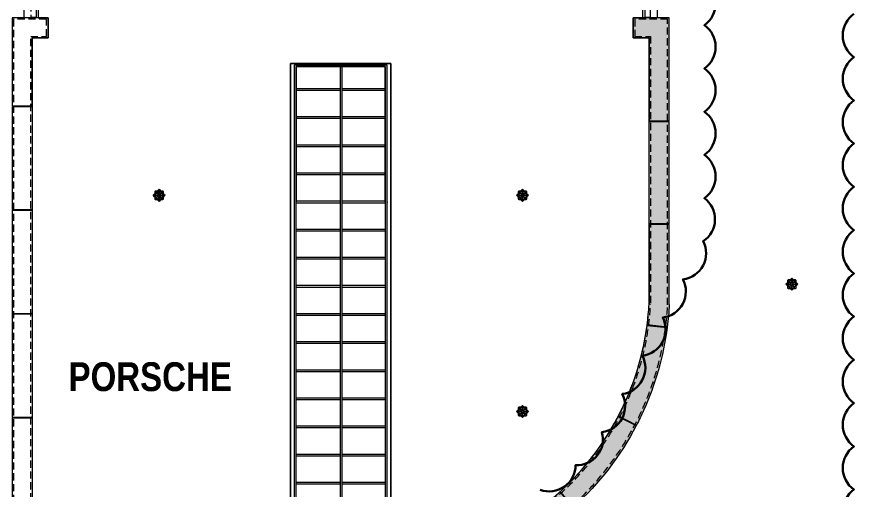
# Model space of a CAD drawing. Header units: metres. Extents: x -17822 to 152406, y -4219 to 19791.
# Drawn here: x 117317 to 120299, y 166 to 1805 of the extents above; entities that cross this region are included whole.
import ezdxf

# ---------------------------------------------------------------- set-up
doc = ezdxf.new("R2010")
doc.units = ezdxf.units.M
doc.header["$LTSCALE"] = 100
doc.header["$MEASUREMENT"] = 0
doc.linetypes.add('DOT2', pattern=[0.125, 0, -0.125])
doc.linetypes.add('HIDDEN', pattern=[0.375, 0.25, -0.125])
doc.layers.get('0').update_dxf_attribs({"color": 9, "lineweight": 9})
for name, color, linetype, lineweight in [('05S', 9, 'Continuous', 9), ('06A', 9, 'Continuous', 9), ('06C', 9, 'Continuous', 9), ('06D', 9, 'Continuous', 9), ('20', 9, 'DOT2', 9), ('21', 9, 'Continuous', 9), ('40', 9, 'Continuous', 9), ('E-KABLO', 7, 'Continuous', 30), ('M-TEFRIS-015', 9, 'Continuous', 9)]:
    doc.layers.add(name, color=color, linetype=linetype, lineweight=lineweight)
doc.styles.add('MuuM_TEXT-BOLD', font='ARIALNB.TTF')

# ---------------------------------------------------------------- blocks, each defined once
blk = doc.blocks.new('p-suzgec')
at = {"ltscale": 25}
for p, q in [((-21.10965004498212, 9.095e-13), (-15.45000000000072, 5.659650045004128)), ((-15.45000000000072, -5.659650045001398), (-21.10965004498212, 9.095e-13)), ((-15.45000000000072, 5.659650045004128), (-15.25, 5.859650045004855)), ((-15.45000000000072, -5.659650045001398), (-15.45000000000072, 5.659650045004128)), ((-13.25, 15.00000000000091), (-15.25, 13.00000000000091)), ((-15.25, 13.00000000000091), (-15.25, -12.99999999999909)), ((12.75, 15.00000000000091), (-13.25, 15.00000000000091)), ((-10.49204573235329, 1.197096556985343), (-3.392690966185909, 0.2624487707616936)), ((-6.109650044982118, 15.00000000000091), (-5.90965004498139, 15.20000000000164)), ((-5.893768782261759, 12.31870017218989), (-5.974186235293018, 12.51284507791206)), ((-5.90965004498139, 15.20000000000164), (-0.25, 20.85965004500486)), ((-5.90965004498139, 15.20000000000164), (5.409650045028684, 15.20000000000164)), ((-5.759735876508785, 11.9951161132858), (-5.893768782261759, 12.3187001721908)), ((-5.05030670277847, 12.89552851027656), (-4.969889249747211, 12.7013836045553)), ((-4.969889249747211, 12.7013836045553), (-4.835856343990599, 12.37779954565121)), ((-3.269797998480498, 0.2462696046241035), (-3.392690966185909, 0.2624487707616936)), ((-0.25, 0), (-0.5, 0)), ((-0.25, 20.85965004500486), (5.409650045028684, 15.20000000000164)), ((-0.25, 0), (-0.25, 0.25)), ((-0.25, 0), (0, 0)), ((-0.25, 0), (-0.25, -0.25)), ((-0.0037303953431547, 3.019797998473222), (0.0124487707398657, 3.142690966207737)), ((0.9470965569853432, 10.24204573236784), (0.0124487707398657, 3.142690966207737)), ((5.409650045028684, 15.20000000000164), (5.609650044982118, 15.00000000000091)), ((12.06870017219262, 5.64376878227722), (12.26284507792297, 5.724186235293018)), ((12.64552851030748, 4.800306702782108), (12.45138360457349, 4.71988924976631)), ((14.75, 13.00000000000091), (12.75, 15.00000000000091)), ((14.75, -12.99999999999909), (14.75, 13.00000000000091)), ((14.75, 5.859650045004855), (14.95000000000073, 5.659650045004128)), ((14.95000000000073, 5.659650045004128), (14.95000000000073, -5.659650045001398)), ((14.95000000000073, 5.659650045004128), (20.60965004498212, 9.095e-13)), ((20.60965004498212, 9.095e-13), (14.95000000000073, -5.659650045001398)), ((-15.25, -5.859650045002126), (-15.45000000000072, -5.659650045002308)), ((-15.25, -12.99999999999909), (-13.25, -14.99999999999909)), ((-13.25, -14.99999999999909), (12.75, -14.99999999999909)), ((-13.14552851026019, -4.800306702773923), (-12.95138360452984, -4.719889249758125)), ((-12.95138360452984, -4.719889249758125), (-12.62779954564758, -4.585856343992418)), ((-12.56870017219262, -5.643768782269944), (-12.76284507787932, -5.724186235285742)), ((-12.2451161132667, -5.509735876504237), (-12.56870017219262, -5.643768782269944)), ((-5.90965004498139, -15.19999999999891), (-6.109650044982118, -14.99999999999909)), ((5.409650045028684, -15.19999999999891), (-5.90965004498139, -15.19999999999891)), ((-0.25, -20.85965004500213), (-5.90965004498139, -15.19999999999891)), ((-1.447096556985343, -10.24204573236329), (-0.5124487707398658, -3.14269096620228)), ((-0.4962696046095516, -3.019797998468675), (-0.5124487707398658, -3.14269096620228)), ((5.409650045028684, -15.19999999999891), (-0.25, -20.85965004500213)), ((2.769797998480498, -0.2462696046186465), (2.892690966185909, -0.2624487707571461)), ((9.992045732353288, -1.197096556980795), (2.892690966185909, -0.2624487707571461)), ((4.469889249790867, -12.70138360454803), (4.335856343990599, -12.37779954564394)), ((4.55030670277847, -12.89552851026928), (4.469889249790867, -12.70138360454803)), ((5.259735876508785, -11.99511611327761), (5.393768782261759, -12.31870017218261)), ((5.393768782261759, -12.31870017218352), (5.474186235293018, -12.51284507790478)), ((5.609650044982118, -14.99999999999909), (5.409650045028684, -15.19999999999891)), ((12.75, -14.99999999999909), (14.75, -12.99999999999909)), ((14.95000000000073, -5.659650045002308), (14.75, -5.859650045002126))]:
    blk.add_line(p, q, dxfattribs=at)
for centre, radius in [((-17.92766952966485, 9.095e-13), 0.4000000000000008), ((-17.92766952966485, 9.095e-13), 0.3580950766099034), ((-0.25, 3.638e-12), 14.29999999999999), ((-12.75, 12.50000000000091), 0.3), ((-0.25, 17.67766952966485), 0.4000000000000008), ((-0.25, 17.67766952966485), 0.3580950766099034), ((12.25, 12.50000000000091), 0.3), ((17.42766952966485, 9.095e-13), 0.4000000000000007), ((17.42766952966485, 9.095e-13), 0.3580950766099034), ((-12.75, -12.49999999999909), 0.3), ((-0.25, -17.67766952966212), 0.4000000000000008), ((-0.25, -17.67766952966303), 0.3580950766099034), ((12.25, -12.49999999999909), 0.3)]:
    blk.add_circle(centre, radius, dxfattribs=at)
for centre, radius, start, end in [((-0.25, 3.638e-12), 13.54999999999999, 114.6147155052263, 200.3852844985426), ((-0.25, 5.457000000000001e-12), 13.7599999999984, 110.417572820394, 114.5824271695058), ((-0.25, 5.457000000000001e-12), 13.69999999999724, 110.4084486708165, 114.5915513307097), ((-0.25, 3.638e-12), 13.25238115423705, 110.3377704009891, 114.662229603447), ((-0.25, 3.638e-12), 13.1999999999999, 110.3291859899087, 114.6708140010805), ((-0.25, 3.638e-12), 13.54999999999999, 24.61471550310444, 110.3852845044589), ((-0.25, 3.638e-12), 13.55, 294.6147155052263, 20.38528449854262), ((-0.25, 3.638e-12), 13.1999999999999, 20.32918599355558, 24.67081400469464), ((-0.25, 4.5475e-12), 13.252381154235, 20.33777040741776, 24.66222959722354), ((-0.25, 3.638e-12), 13.70000000000007, 20.40844866049673, 24.59155133977938), ((-0.25, 3.638e-12), 13.76000000000045, 20.41757282469414, 24.5824271715112), ((-0.25, 3.638e-12), 13.75999999999951, 200.4175728246941, 204.5824271715112), ((-0.25, 2.7285e-12), 13.69999999999724, 200.4084486604968, 204.5915513397793), ((-0.25, 3.638e-12), 13.25238115423775, 200.3377704074178, 204.6622295972235), ((-0.25, 3.638e-12), 13.19999999999993, 200.3291859935556, 204.6708140046947), ((-0.25, 3.638e-12), 13.54999999999999, 204.6147155031045, 290.385284504459), ((-0.25, 3.638e-12), 13.1999999999999, 290.3291859899087, 294.6708140010806), ((-0.25, 3.638e-12), 13.25238115423766, 290.3377704009891, 294.662229603447), ((-0.25, 3.638e-12), 13.6999999999992, 290.4084486708165, 294.5915513307097), ((-0.25, 3.638e-12), 13.75999999999945, 290.4175728203941, 294.5824271695058)]:
    blk.add_arc(centre, radius, start, end, dxfattribs=at)
for points, knots in [([(-10.46928606615256, -0.3026083914064657), (-10.56732460362764, -0.3053490773854719), (-10.6722236912683, -0.2878953862946218), (-10.86589724267833, -0.2104036031514624), (-10.95459624538125, -0.1501680073379248), (-11.09332100753818, -0.0094831150026948), (-11.15235923216824, 0.0796205597216613), (-11.22762912516555, 0.2747618499233795), (-11.24385338486172, 0.3808014860132971), (-11.2352074899245, 0.5788250360310486), (-11.20980300521478, 0.6830471218891035), (-11.11781185278596, 0.8708856371349611), (-11.05123238950182, 0.954504725161314), (-10.90077402060706, 1.082563609319549), (-10.80716266632225, 1.134839363046012), (-10.60749553441928, 1.195149470398973), (-10.50150064076297, 1.203397894883892), (-10.40409285239729, 1.192134245182387)], [2.169267774827236, 2.169267774827236, 2.169267774827236, 2.169267774827236, 2.468106939247626, 2.468106939247626, 2.768207167394642, 2.768207167394642, 3.065525473568619, 3.065525473568619, 3.362843779742595, 3.362843779742595, 3.66016208591657, 3.66016208591657, 3.957480392090545, 3.957480392090545, 4.257580620237561, 4.257580620237561, 4.556349938830072, 4.556349938830072, 4.556349938830072, 4.556349938830072]), ([(-7.690102921893412, 7.012150030668634), (-7.7613645941492, 7.079535787674103), (-7.823197827070544, 7.166052267220948), (-7.905350743232702, 7.357795114112379), (-7.925477411270549, 7.463107778654375), (-7.924091389962995, 7.660680240111105), (-7.902831906314532, 7.76543238170143), (-7.818070028442889, 7.956641963049151), (-7.754560966743155, 8.043095592849568), (-7.6084236007664, 8.177005816980454), (-7.516763773652201, 8.232738277215503), (-7.318894318119419, 8.300512597431405), (-7.212687903920594, 8.312561431635004), (-7.015746465651318, 8.296722604087336), (-6.912588702281938, 8.267493920629931), (-6.728757033451984, 8.168953623544438), (-6.647974808467553, 8.099836432354095), (-6.5870617039036, 8.022994121605734)], [2.169267774827237, 2.169267774827237, 2.169267774827237, 2.169267774827237, 2.468106939247627, 2.468106939247627, 2.768207167394643, 2.768207167394643, 3.065525473568619, 3.065525473568619, 3.362843779742594, 3.362843779742594, 3.660162085916569, 3.660162085916569, 3.957480392090544, 3.957480392090544, 4.257580620237561, 4.257580620237561, 4.556349938830071, 4.556349938830071, 4.556349938830071, 4.556349938830071]), ([(-3.468189580551551, 0.3901081838366735), (-3.467733072535338, 0.3900553960020261), (-3.467277114046737, 0.3900013961356308), (-3.466821718215214, 0.3899461926184813), (-3.437212401255237, 0.3863569230124995), (-3.406182339182123, 0.3768891133440775), (-3.350107435835525, 0.3466170273277385), (-3.325063247746584, 0.3258101064066068), (-3.286688151583803, 0.280251024167228), (-3.270521014557743, 0.2524370738501602), (-3.25009845909517, 0.1926051041818937), (-3.245846746209281, 0.1605853841356293), (-3.248442583251744, 0.1011309400646496), (-3.255468819617817, 0.0696036259168977), (-3.281028360874188, 0.0117792779492447), (-3.29955812254775, -0.0145197730553264), (-3.341757925554702, -0.0565608792230705), (-3.368520255571638, -0.0751058787136572), (-3.427020163089764, -0.1003755204546906), (-3.458757320418953, -0.107102854140976), (-3.494906053318119, -0.1083094372770574), (-3.501333430594968, -0.1082818879949627), (-3.507811567000317, -0.1079990464531875)], [-0.001398503542098, -0.001398503542098, -0.001398503542098, -0.001398503542098, 0, 0, 0, 0.0909291013476903, 0.0909291013476903, 0.1818582026953806, 0.1818582026953806, 0.2711248308511078, 0.2711248308511078, 0.360391459006835, 0.360391459006835, 0.4496580871625623, 0.4496580871625623, 0.5389247153182894, 0.5389247153182894, 0.6298538166659796, 0.6298538166659796, 0.7207829180136698, 0.7207829180136698, 0.7401198426695906, 0.7401198426695906, 0.7401198426695906, 0.7401198426695906]), ([(-2.249755533317511, 2.55145181773696), (-2.249470060087332, 2.551091691197143), (-2.249185832450166, 2.550731096196614), (-2.248902853716572, 2.550370047927572), (-2.230503901744668, 2.526895102228081), (-2.215257086885685, 2.498258782501579), (-2.197011739808658, 2.437202240796069), (-2.194015539436804, 2.404780610694615), (-2.199095384730753, 2.345430183973803), (-2.207330925390124, 2.3143308588742), (-2.235197589405288, 2.257582339924738), (-2.25483253551647, 2.231934563717913), (-2.29870871012099, 2.191729457151268), (-2.325970187132043, 2.174404578888243), (-2.384931500630045, 2.151589915259137), (-2.416630258085206, 2.146096198092891), (-2.476197576150299, 2.146208413690146), (-2.508234696135332, 2.152018943839721), (-2.56746871247742, 2.175516290128143), (-2.594667214900255, 2.193200905996491), (-2.621081412165949, 2.217908737056859), (-2.625606773981417, 2.222473059415278), (-2.629987508942576, 2.227253792732881)], [-0.0013985035420983, -0.0013985035420983, -0.0013985035420983, -0.0013985035420983, 0, 0, 0, 0.0909291013476902, 0.0909291013476902, 0.1818582026953803, 0.1818582026953803, 0.2711248308511076, 0.2711248308511076, 0.3603914590068348, 0.3603914590068348, 0.4496580871625623, 0.4496580871625623, 0.5389247153182897, 0.5389247153182897, 0.62985381666598, 0.62985381666598, 0.7207829180136703, 0.7207829180136703, 0.7401198426695902, 0.7401198426695902, 0.7401198426695902, 0.7401198426695902]), ([(-0.5526083914082847, 10.2192860661753), (-0.555349077378196, 10.31732460362218), (-0.5378953862928029, 10.42222369127557), (-0.4604036031305441, 10.61589724269288), (-0.4001680073342869, 10.7045962453667), (-0.2594831150017853, 10.84332100757365), (-0.1703794402528729, 10.90235923217369), (0.0247618499197415, 10.97762912517009), (0.1308014859896502, 10.9938533848599), (0.3288250360637903, 10.98520748994815), (0.4330471219036554, 10.95980300522024), (0.6208856371231378, 10.86781185280324), (0.7045047251522192, 10.80123238952001), (0.8325636093504726, 10.6507740206307), (0.8848393630687496, 10.55716266634772), (0.9451494704007928, 10.35749553441656), (0.9533978948820732, 10.25150064075751), (0.9421342452042154, 10.15409285243368)], [2.169267774827236, 2.169267774827236, 2.169267774827236, 2.169267774827236, 2.468106939247626, 2.468106939247626, 2.768207167394642, 2.768207167394642, 3.065525473568616, 3.065525473568616, 3.362843779742592, 3.362843779742592, 3.660162085916569, 3.660162085916569, 3.957480392090545, 3.957480392090545, 4.257580620237561, 4.257580620237561, 4.556349938830072, 4.556349938830072, 4.556349938830072, 4.556349938830072]), ([(0.1401081838630489, 3.218189580550642), (0.1400553959902027, 3.21773307254898), (0.1400013961356308, 3.217277114074931), (0.1399461926412187, 3.216821718233403), (0.1363569230306894, 3.187212401255237), (0.1268891133368015, 3.156182339190308), (0.0966170273241005, 3.100107435855533), (0.0758101064238872, 3.07506324777205), (0.0302510241963319, 3.036688151610178), (0.0024370738756261, 3.020521014591395), (-0.0573948957971879, 3.000098459116088), (-0.0894146158825606, 2.995846746205643), (-0.1488690599326219, 2.998442583293581), (-0.1803963740821928, 3.005468819636007), (-0.2382207220434793, 3.031028360878735), (-0.2645197730525979, 3.049558122558663), (-0.3065608792021521, 3.091757925545607), (-0.3251058787100192, 3.118520255578914), (-0.3503755204365007, 3.177020163118868), (-0.357102854130062, 3.208757320413496), (-0.3583094372879714, 3.24490605333267), (-0.3582818879731349, 3.251333430631348), (-0.3579990464277216, 3.257811566986674)], [-0.0013985035420976, -0.0013985035420976, -0.0013985035420976, -0.0013985035420976, 0, 0, 0, 0.0909291013476903, 0.0909291013476903, 0.1818582026953805, 0.1818582026953805, 0.2711248308511078, 0.2711248308511078, 0.3603914590068352, 0.3603914590068352, 0.4496580871625627, 0.4496580871625627, 0.5389247153182901, 0.5389247153182901, 0.6298538166659801, 0.6298538166659801, 0.7207829180136702, 0.7207829180136702, 0.7401198426695911, 0.7401198426695911, 0.7401198426695911, 0.7401198426695911]), ([(2.301451817758788, 1.999755533368443), (2.301091691198962, 1.999470060100065), (2.300731096183881, 1.99918583244289), (2.300370047938486, 1.998902853736581), (2.276895102251728, 1.980503901793781), (2.248258782503398, 1.965257086905694), (2.187202240806072, 1.947011739806839), (2.154780610697343, 1.94401553946227), (2.095430183970165, 1.949095384733482), (2.064330858876928, 1.95733092539649), (2.007582339923828, 1.985197589414383), (1.981934563722461, 2.004832535560126), (1.94172945716491, 2.048708710142818), (1.924404578887333, 2.075970187132952), (1.901589915250951, 2.134931500635502), (1.896096198121085, 2.16663025807793), (1.896208413691056, 2.226197576193953), (1.902018943848815, 2.25823469613806), (1.925516290124505, 2.317468712490153), (1.943200905992853, 2.344667214898436), (1.967908737064135, 2.371081412195053), (1.972473059409821, 2.375606773983236), (1.977253792712872, 2.379987508958038)], [-0.0013985035420974, -0.0013985035420974, -0.0013985035420974, -0.0013985035420974, 0, 0, 0, 0.0909291013476903, 0.0909291013476903, 0.1818582026953806, 0.1818582026953806, 0.2711248308511081, 0.2711248308511081, 0.3603914590068356, 0.3603914590068356, 0.4496580871625627, 0.4496580871625627, 0.5389247153182897, 0.5389247153182897, 0.6298538166659798, 0.6298538166659798, 0.7207829180136698, 0.7207829180136698, 0.7401198426695906, 0.7401198426695906, 0.7401198426695906, 0.7401198426695906]), ([(2.968189580551551, -0.3901081838275786), (2.967733072582632, -0.3900553959929311), (2.967277114094031, -0.3900013961274453), (2.966821718262509, -0.3899461926093863), (2.937212401255237, -0.3863569230034045), (2.906182339182123, -0.3768891133349825), (2.850107435882819, -0.3466170273186435), (2.825063247793877, -0.3258101063975118), (2.786688151583803, -0.2802510241590426), (2.770521014601399, -0.2524370738410653), (2.75009845909517, -0.1926051041737082), (2.74584674620928, -0.1605853841265343), (2.748442583299038, -0.1011309400564642), (2.755468819661473, -0.0696036259078028), (2.781028360874188, -0.0117792779401498), (2.79955812254775, 0.0145197730644213), (2.841757925554702, 0.05656087923125599), (2.868520255571638, 0.0751058787227521), (2.927020163089764, 0.100375520462876), (2.958757320418953, 0.1071028541500709), (2.994906053318119, 0.1083094372861524), (3.001333430642262, 0.1082818880040577), (3.007811567000317, 0.1079990464622824)], [-0.0013985035420981, -0.0013985035420981, -0.0013985035420981, -0.0013985035420981, 0, 0, 0, 0.0909291013476898, 0.0909291013476898, 0.1818582026953796, 0.1818582026953796, 0.2711248308511073, 0.2711248308511073, 0.360391459006835, 0.360391459006835, 0.4496580871625626, 0.4496580871625626, 0.5389247153182902, 0.5389247153182902, 0.6298538166659802, 0.6298538166659802, 0.7207829180136704, 0.7207829180136704, 0.7401198426695906, 0.7401198426695906, 0.7401198426695906, 0.7401198426695906]), ([(6.762150030677731, 7.440102921889774), (6.829535787692293, 7.511364594176484), (6.9160522672355, 7.573197827068725), (7.107795114116014, 7.655350743266353), (7.213107778690755, 7.675477411273277), (7.410680240114742, 7.674091389966633), (7.515432381722348, 7.652831906304527), (7.706641963031871, 7.568070028470174), (7.793095592875033, 7.504560966763165), (7.927005816996825, 7.358423600789138), (7.982738277223687, 7.26676377370677), (8.050512597430497, 7.068894318123966), (8.062561431666836, 6.962687903968799), (8.046722604100067, 6.765746465661322), (8.01749392063357, 6.662588702301036), (7.918953623528067, 6.478757033448347), (7.849836432375013, 6.397974808483922), (7.772994121631199, 6.3370617039036)], [2.169267774827235, 2.169267774827235, 2.169267774827235, 2.169267774827235, 2.468106939247627, 2.468106939247627, 2.768207167394643, 2.768207167394643, 3.065525473568619, 3.065525473568619, 3.362843779742595, 3.362843779742595, 3.660162085916571, 3.660162085916571, 3.957480392090547, 3.957480392090547, 4.257580620237563, 4.257580620237563, 4.556349938830074, 4.556349938830074, 4.556349938830074, 4.556349938830074]), ([(9.969286066152563, 0.3026083914146511), (10.06732460362764, 0.3053490773936573), (10.1722236912683, 0.2878953863018978), (10.36589724267833, 0.2104036031596479), (10.45459624538125, 0.1501680073461102), (10.59332100758183, 0.0094831150108803), (10.65235923216824, -0.0796205597143853), (10.72762912521284, -0.274761849915194), (10.74385338486172, -0.3808014860060211), (10.7352074899718, -0.5788250360237726), (10.70980300521478, -0.683047121880918), (10.61781185283325, -0.8708856371267756), (10.55123238954547, -0.9545047251531286), (10.40077402060706, -1.082563609312273), (10.30716266636591, -1.134839363037826), (10.10749553441928, -1.195149470391697), (10.00150064076297, -1.203397894875706), (9.904092852444592, -1.192134245175111)], [2.169267774827239, 2.169267774827239, 2.169267774827239, 2.169267774827239, 2.468106939247626, 2.468106939247626, 2.768207167394643, 2.768207167394643, 3.065525473568619, 3.065525473568619, 3.362843779742594, 3.362843779742594, 3.66016208591657, 3.66016208591657, 3.957480392090547, 3.957480392090547, 4.257580620237561, 4.257580620237561, 4.556349938830072, 4.556349938830072, 4.556349938830072, 4.556349938830072]), ([(-7.262150030677731, -7.440102921881588), (-7.329535787644999, -7.511364594169207), (-7.416052267188205, -7.573197827060539), (-7.607795114068722, -7.655350743258167), (-7.713107778643462, -7.675477411265093), (-7.910680240114742, -7.674091389959358), (-8.015432381722349, -7.65283190629634), (-8.20664196303187, -7.568070028462897), (-8.293095592827738, -7.504560966754979), (-8.427005816949531, -7.358423600780952), (-8.482738277176395, -7.266763773698585), (-8.550512597430497, -7.06889431811669), (-8.562561431619542, -6.962687903960612), (-8.546722604056413, -6.765746465653138), (-8.51749392063357, -6.66258870229285), (-8.418953623528067, -6.478757033440161), (-8.34983643232772, -6.397974808475738), (-8.272994121583906, -6.337061703896325)], [2.169267774827236, 2.169267774827236, 2.169267774827236, 2.169267774827236, 2.468106939247626, 2.468106939247626, 2.768207167394642, 2.768207167394642, 3.065525473568618, 3.065525473568618, 3.362843779742593, 3.362843779742593, 3.66016208591657, 3.66016208591657, 3.957480392090547, 3.957480392090547, 4.257580620237563, 4.257580620237563, 4.556349938830072, 4.556349938830072, 4.556349938830072, 4.556349938830072]), ([(-2.801451817715134, -1.999755533360257), (-2.801091691198962, -1.99947006009188), (-2.800731096183881, -1.999185832433795), (-2.80037004789483, -1.998902853727486), (-2.776895102208072, -1.980503901784686), (-2.748258782456105, -1.965257086897508), (-2.687202240806072, -1.947011739797744), (-2.654780610697344, -1.944015539454085), (-2.595430183970165, -1.949095384724387), (-2.564330858876928, -1.957330925388305), (-2.507582339923828, -1.985197589405288), (-2.481934563722461, -2.00483253555194), (-2.441729457117617, -2.048708710133723), (-2.424404578887333, -2.075970187124767), (-2.401589915250951, -2.134931500626407), (-2.396096198073792, -2.166630258068835), (-2.396208413643762, -2.226197576184858), (-2.402018943801522, -2.258234696128965), (-2.425516290124505, -2.317468712481058), (-2.443200905992853, -2.344667214889341), (-2.467908737016841, -2.371081412185958), (-2.472473059409821, -2.37560677397505), (-2.477253792712872, -2.379987508948943)], [-0.0013985035420968, -0.0013985035420968, -0.0013985035420968, -0.0013985035420968, 0, 0, 0, 0.09092910134769, 0.09092910134769, 0.18185820269538, 0.18185820269538, 0.2711248308511075, 0.2711248308511075, 0.3603914590068351, 0.3603914590068351, 0.4496580871625629, 0.4496580871625629, 0.5389247153182906, 0.5389247153182906, 0.6298538166659805, 0.6298538166659805, 0.7207829180136704, 0.7207829180136704, 0.74011984266959, 0.74011984266959, 0.74011984266959, 0.74011984266959]), ([(0.0526083914082847, -10.21928606616711), (0.055349077378196, -10.31732460361491), (0.0378953863400966, -10.42222369126739), (-0.0395963968258002, -10.6158972426856), (-0.0998319926220575, -10.70459624535942), (-0.2405168849509209, -10.84332100756546), (-0.3296205596998334, -10.90235923216551), (-0.5247618499197415, -10.97762912516191), (-0.6308014859896502, -10.99385338485262), (-0.8288250360164965, -10.98520748994087), (-0.9330471218563616, -10.95980300521205), (-1.120885637123137, -10.86781185279597), (-1.204504725152219, -10.80123238951182), (-1.332563609303178, -10.65077402062252), (-1.384839363025093, -10.55716266634044), (-1.445149470353499, -10.35749553440837), (-1.453397894882073, -10.25150064074932), (-1.442134245160559, -10.15409285242549)], [2.169267774827236, 2.169267774827236, 2.169267774827236, 2.169267774827236, 2.468106939247626, 2.468106939247626, 2.768207167394642, 2.768207167394642, 3.065525473568619, 3.065525473568619, 3.362843779742594, 3.362843779742594, 3.660162085916569, 3.660162085916569, 3.957480392090545, 3.957480392090545, 4.257580620237561, 4.257580620237561, 4.556349938830071, 4.556349938830071, 4.556349938830071, 4.556349938830071]), ([(-0.6401081838193932, -3.218189580541547), (-0.6400553959902027, -3.217733072539886), (-0.6400013960883371, -3.217277114065836), (-0.639946192597563, -3.216821718224308), (-0.6363569229833957, -3.187212401247052), (-0.6268891133368016, -3.156182339181214), (-0.5966170273241005, -3.100107435846439), (-0.5758101063765935, -3.075063247763864), (-0.5302510241526761, -3.036688151601993), (-0.5024370738319704, -3.020521014583209), (-0.4426051041591564, -3.000098459106993), (-0.4105853841174394, -2.995846746197457), (-0.3511309400200844, -2.998442583285395), (-0.3196036259178072, -3.005468819627822), (-0.2617792779128649, -3.031028360870549), (-0.2354802269037464, -3.049558122550478), (-0.1934391207541921, -3.091757925536512), (-0.1748941212426871, -3.118520255570729), (-0.1496244795162056, -3.177020163109773), (-0.1428971458226442, -3.208757320404402), (-0.1416905627120286, -3.244906053323575), (-0.1417181119795714, -3.251333430623162), (-0.1420009535286226, -3.257811566978488)], [-0.0013985035420976, -0.0013985035420976, -0.0013985035420976, -0.0013985035420976, 0, 0, 0, 0.0909291013476901, 0.0909291013476901, 0.1818582026953802, 0.1818582026953802, 0.2711248308511076, 0.2711248308511076, 0.3603914590068349, 0.3603914590068349, 0.4496580871625624, 0.4496580871625624, 0.5389247153182898, 0.5389247153182898, 0.62985381666598, 0.62985381666598, 0.7207829180136702, 0.7207829180136702, 0.740119842669591, 0.740119842669591, 0.740119842669591, 0.740119842669591]), ([(1.749755533364805, -2.551451817727866), (1.749470060130988, -2.551091691188049), (1.749185832450166, -2.550731096187519), (1.748902853716572, -2.550370047918477), (1.730503901791962, -2.526895102218986), (1.715257086929341, -2.498258782492484), (1.697011739808658, -2.437202240787884), (1.694015539484098, -2.40478061068552), (1.699095384778047, -2.345430183965618), (1.707330925390124, -2.314330858866014), (1.735197589405288, -2.257582339916552), (1.754832535563764, -2.231934563708819), (1.798708710168284, -2.191729457143082), (1.825970187132043, -2.174404578880057), (1.884931500630045, -2.151589915250951), (1.916630258085206, -2.146096198084705), (1.976197576197591, -2.146208413681961), (2.008234696135332, -2.152018943831535), (2.06746871247742, -2.175516290119048), (2.094667214900255, -2.193200905987396), (2.121081412209605, -2.217908737048674), (2.125606773981417, -2.222473059406183), (2.12998750898987, -2.227253792724695)], [-0.001398503542097, -0.001398503542097, -0.001398503542097, -0.001398503542097, 0, 0, 0, 0.0909291013476904, 0.0909291013476904, 0.1818582026953808, 0.1818582026953808, 0.2711248308511082, 0.2711248308511082, 0.3603914590068356, 0.3603914590068356, 0.4496580871625637, 0.4496580871625637, 0.5389247153182916, 0.5389247153182916, 0.6298538166659814, 0.6298538166659814, 0.7207829180136712, 0.7207829180136712, 0.7401198426695922, 0.7401198426695922, 0.7401198426695922, 0.7401198426695922]), ([(7.190102921893412, -7.01215003066045), (7.261364594196492, -7.079535787666828), (7.323197827070544, -7.166052267212763), (7.405350743279996, -7.357795114104192), (7.425477411270549, -7.463107778647099), (7.424091389962995, -7.660680240102919), (7.402831906314532, -7.765432381693244), (7.318070028490182, -7.956641963040965), (7.25456096679045, -8.043095592842292), (7.108423600810057, -8.177005816973177), (7.016763773699495, -8.232738277208227), (6.818894318119419, -8.300512597423221), (6.712687903967888, -8.312561431627728), (6.515746465651318, -8.296722604080058), (6.412588702329231, -8.267493920621746), (6.228757033451984, -8.168953623536252), (6.147974808467553, -8.099836432345908), (6.0870617039036, -8.022994121597547)], [2.169267774827236, 2.169267774827236, 2.169267774827236, 2.169267774827236, 2.468106939247625, 2.468106939247625, 2.768207167394641, 2.768207167394641, 3.065525473568616, 3.065525473568616, 3.362843779742593, 3.362843779742593, 3.660162085916569, 3.660162085916569, 3.957480392090544, 3.957480392090544, 4.257580620237561, 4.257580620237561, 4.556349938830071, 4.556349938830071, 4.556349938830071, 4.556349938830071])]:
    blk.add_open_spline(points, degree=3, knots=knots, dxfattribs=at)
for points, weights in [([(-10.40409285239729, 1.192134245182387), (-5.137961372733116, 0.5831905324957916), (-3.468189580551551, 0.3901081838366735)], [1.043571220722654, 1.194704331472031, 1]), ([(-2.629987508942576, 2.227253792732881), (-3.853269404593447, 3.384001507533867), (-7.690102921893412, 7.012150030668634)], [1, 1.192890122442924, 1.043369591779915]), ([(-6.5870617039036, 8.022994121605734), (-3.29393265312683, 3.868688613823906), (-2.249755533317511, 2.55145181773696)], [1.043571221280278, 1.194704334353847, 1]), ([(-0.3579990464277216, 3.257811566986674), (-0.4050458169076592, 4.94074664376967), (-0.5526083914082847, 10.2192860661753)], [1, 1.192890122297644, 1.043369591750457]), ([(0.9421342452042154, 10.15409285243368), (0.3331905324957916, 4.887961372754035), (0.1401081838630489, 3.218189580550642)], [1.043571220429301, 1.194704329934248, 1]), ([(1.977253792712872, 2.379987508958038), (3.1340015070964, 3.603269404147794), (6.762150030677731, 7.440102921889774)], [1, 1.192890120171966, 1.043369591338578]), ([(7.772994121631199, 6.3370617039036), (3.61868861243056, 3.043932652093643), (2.301451817758788, 1.999755533368443)], [1.043571220057412, 1.194704328018913, 1]), ([(11.745116113314, 5.509735876511513), (11.90479123769182, 5.575875478612941), (12.06870017219262, 5.64376878227722)], [1.025547445254197, 1.012779980401008, 1]), ([(12.45138360457349, 4.71988924976631), (12.28747467007633, 4.651995946097487), (12.12779954564757, 4.585856344000604)], [1, 1.012779980401774, 1.025547445255728]), ([(-3.507811567000317, -0.1079990464531875), (-5.190746644744649, -0.1550458169504054), (-10.46928606615256, -0.3026083914064657)], [1, 1.192890124490874, 1.043369592179161]), ([(-8.272994121583906, -6.337061703896325), (-4.118688613409176, -3.04393265285762), (-2.801451817715134, -1.999755533359348)], [1.043571220942109, 1.194704332602387, 1]), ([(-2.477253792712872, -2.379987508948943), (-3.634001507609355, -3.603269404687125), (-7.262150030677731, -7.440102921881588)], [1, 1.192890123265694, 1.0433695919387]), ([(-1.442134245160559, -10.15409285242549), (-0.8331905324957914, -4.887961373042343), (-0.6401081838193932, -3.218189580541547)], [1.043571221026345, 1.194704333048303, 1]), ([(-0.1420009535286226, -3.257811566977578), (-0.0949541830923408, -4.940746641929763), (0.0526083914082847, -10.21928606616711)], [1, 1.192890113385196, 1.043369590024122]), ([(6.0870617039036, -8.022994121597547), (2.79393265186809, -3.868688612164078), (1.749755533364805, -2.551451817727866)], [1.043571219823404, 1.19470432680835, 1]), ([(2.12998750898987, -2.227253792724695), (3.353269403614831, -3.384001506543427), (7.190102921893412, -7.01215003066045)], [1, 1.192890117810992, 1.043369590879193])]:
    blk.add_rational_spline(points, weights, degree=2, dxfattribs=at)
for points, weights, knots in [([(3.007811567000317, 0.1079990464622824), (3.534545359063487, 0.1227239898989865), (6.012470738496631, 0.1919948656295673), (9.969286066152563, 0.3026083914146511)], [4.140647999070912, 3.567000401618872, 2.159536505705722, 1.324805863231822], [27.48414514386062, 27.48414514386062, 27.48414514386062, 27.50397367069815, 27.53272487457785, 27.53272487457785, 27.53272487457785]), ([(9.904092852397296, -1.192134245175111), (7.924256886122747, -0.9631979437353948), (4.697911481744085, -0.5901228018619804), (3.266394278871302, -0.4245907782787981), (2.968189580551551, -0.3901081838275786)], [1.324767237256654, 1.644854720390148, 2.713119413791541, 3.811418397336341, 4.162423829478075], [0.005902243483629999, 0.005902243483629999, 0.005902243483629999, 0.0175391276016079, 0.0447722171783756, 0.0575812293957394, 0.0575812293957394, 0.0575812293957394])]:
    blk.add_rational_spline(points, weights, degree=2, knots=knots, dxfattribs=at)
blk = doc.blocks.new('g-prs-logo-yan')
at = {"layer": '05S'}
h = blk.add_hatch(color=253, dxfattribs=at)
h.dxf.hatch_style = 1
h.paths.add_polyline_path([(122.9999999999963, 11.00000000000091), (16.99999999999636, 11.00000000000091), (16.99999999999636, -10.99999999999863), (122.9999999999963, -10.99999999999909)])
h.paths.add_polyline_path([(16.99999999999636, 11.00000000000091, 0.6363636363639743), (16.99999999999636, -11.00000000000091)])
h.paths.add_polyline_path([(122.9999999999963, 11.00000000000044), (122.9999999999963, -11.00000000000044, 0.6363636363639072)])
h = blk.add_hatch(color=8, dxfattribs=at)
h.dxf.hatch_style = 1
h.paths.add_polyline_path([(26.93182950860502, 11.00000000000091), (112.9999999999963, 11.00000000000091, 0.0464748173586573)])
h.paths.add_polyline_path([(112.9999999999891, -10.99999999999909), (26.93182950861228, -10.99999999999863, 0.0464748173586488)])
h = blk.add_hatch(color=256, dxfattribs=at)
h.dxf.hatch_style = 1
h.paths.add_polyline_path([(127.0087672101108, 7.981024451409211), (137.9999999999927, 7.981024451409211), (137.9999999999927, -7.981024451409211), (127.0087672101108, -7.981024451409211, 0.3747930867898925)])
h.paths.add_polyline_path([(137.9999999999927, 11.00000000000091), (139.9999999999927, 11.00000000000091), (139.9999999999927, -11.00000000000091), (137.9999999999927, -11.00000000000091)])
for points in [[(16.99999999999636, 11.00000000000091), (122.9999999999963, 11.00000000000091), (122.9999999999963, -10.99999999999909), (16.99999999999636, -10.99999999999863), (16.99999999999636, 11.00000000000091)], [(127.0087672101144, 7.981024451409211), (137.9999999999927, 7.981024451409211)], [(137.9999999999927, 11.00000000000091), (139.9999999999927, 11.00000000000091)], [(137.9999999999927, 11.00000000000091), (137.9999999999927, -11.00000000000091)], [(139.9999999999927, 11.00000000000091), (139.9999999999927, -11.00000000000091)], [(127.0087672101144, -7.981024451409211), (137.9999999999927, -7.981024451409211)], [(137.9999999999927, -11.00000000000091), (139.9999999999927, -11.00000000000091)]]:
    blk.add_lwpolyline(points)
for centre, radius, start, end in [((22.14285714284779, 0), 12.14285714285554, 115.057615418048, 244.9423845814971), ((69.9659147543025, -450.9828327823693), 463.9828340343608, 84.678207547605, 95.32179245239496), ((117.8571428571449, 0), 12.14285714285554, 295.057615418281, 64.94238458171904), ((69.9659147543025, 450.9828327823719), 463.9828340343608, 264.678207547605, 275.321792452395)]:
    blk.add_arc(centre, radius, start, end)
blk = doc.blocks.new('p-cati_porsche')
blk.add_line((1886.715607365026, -3112.798259339661), (1888.119564171735, -3111.405057252731))
for points in [[(2062.047257004335, -2879.034724647807), (2124.63205691248, -2910.468037869963)], [(2062.972957636899, -2877.261573776353), (2125.532669654247, -2908.682286566287)]]:
    blk.add_lwpolyline(points)
at = {"layer": '06A'}
for points in [[(2198.999973819053, 0), (0, 0), (0, -1496.249999336657), (-41.00000111524422, -1496.249999336657), (-41.00000111560802, -1801.499999336624)], [(0, 0), (50, -50)], [(2147.999973819053, -50.00000000000909), (2198.999973819053, 1)], [(2236.99997462277, -1855.445267012969), (2236.99997462277, -1853.445267012969), (2238.999975285755, -1853.445267012969), (2238.999975285755, -1496.249999336657), (2197.999973819053, -1496.249999336657), (2197.999973819053, 1)], [(2147.999973819053, -1496.249999336651), (2147.999973819053, -50), (50, -50), (50, -1496.249999336657)], [(28.9999988846248, -1801.49999933668), (28.99999888490129, -1566.24999933668), (84, -1566.249999336634), (84, -1496.249999336657), (-1, -1496.249999336657)], [(2198.999973819053, -1496.249999336657), (2113.999974622769, -1496.249999336657), (2113.999974622784, -1566.249999336657), (2168.999089080113, -1566.249999336657), (2168.999089080113, -1853.445267012969), (2238.999952931976, -1853.445267012969)], [(1098.466898173574, -3168.250000385855), (1098.466898173617, -1665.497963714135)], [(1104.466898173574, -3168.250000385855), (1104.466898173632, -1665.497963714135)], [(-41.00000111878035, -1801.499999336624), (28.99999888450839, -1801.499999336624)], [(-41.00000111878035, -1801.499999336624), (-39.00000111878036, -1801.499999336624), (-39.00000111878036, -1803.499999336624), (-41.00000111878035, -1803.499999336624)], [(-41.00000111560802, -1803.499999336624), (-41.00000111630651, -2161.499999336624)], [(-41.00000111878035, -1803.499999336624), (28.99999888450839, -1803.499999336624)], [(28.99999888450839, -1801.499999336672), (26.99999888450839, -1801.499999336672), (26.99999888450839, -1803.499999336672), (28.99999888450839, -1803.499999336672)], [(28.99999888450839, -1803.499999336671), (28.99999888382445, -2161.499999336669)], [(2238.99994850946, -2211.187024568978), (2168.999062966803, -2211.187024568978), (2168.999089080113, -1855.445267012969), (2193.999975285755, -1855.445267012969)], [(2169.005413907697, -1853.444512876939), (2171.005413907697, -1853.444512876939), (2171.005413907697, -1855.44451287694)], [(2193.999974622769, -1855.445267012969), (2238.999952931976, -1855.445267012969)], [(2238.999949172431, -2211.187024568978), (2238.999975285755, -1933.282014542786), (2238.999975285755, -1855.445267012969)], [(-41.00000111878035, -2161.499999336624), (28.9999988838681, -2161.499999336624)], [(-41.00000111878035, -2161.499999336624), (-39.00000111878036, -2161.499999336624), (-39.00000111878036, -2163.499999336624), (-41.00000111878035, -2163.499999336624)], [(-41.00000111630651, -2163.499999336624), (-41.00000111699046, -2521.499999336624)], [(-41.00000111878035, -2163.499999336624), (28.99999888385355, -2163.499999336624)], [(28.99999887845479, -2161.499999336673), (26.99999887845479, -2161.499999336673), (26.99999887845479, -2163.499999336673), (28.99999887845479, -2163.499999336673)], [(28.99999888382445, -2163.49999933667), (28.99999888314051, -2521.49999933667)], [(2168.995250876383, -2211.186270127098), (2170.995250876382, -2211.186270127098), (2170.995250876382, -2213.186270127098)], [(2238.999089080113, -2490.655867921527), (2238.999089080113, -2269.466914363498), (2238.999062966803, -2213.187024568977), (2168.999062966803, -2213.187024568977), (2168.999089080113, -2489.999875164663), (2168.999089080113, -2489.999875164663), (2168.999089080113, -2489.999875164663)], [(2238.99994850946, -2211.187024568979), (2236.99994850946, -2211.187024568979), (2236.99994850946, -2213.187024568977)], [(2238.999974622769, -2490.655867923861), (2238.999089080113, -2490.655867923861)], [(-41.00000111878035, -2521.499999336624), (28.99999888319872, -2521.499999336624)], [(-41.0000011219672, -2521.499999336624), (-39.00000112196721, -2521.499999336624), (-39.00000112196721, -2523.499999336624), (-41.0000011219672, -2523.499999336624)], [(-41.00000111700501, -2523.499999336623), (-41.00000111768895, -2881.499999336624)], [(-41.00000111878035, -2523.499999336624), (28.99999888319872, -2523.499999336624)], [(28.99999887525337, -2521.499999336672), (26.99999887525337, -2521.499999336672), (26.99999887525337, -2523.499999336673), (28.99999887525337, -2523.499999336673)], [(28.99999888312597, -2523.49999933667), (28.99999888244201, -2881.49999933667)], [(2162.153746137017, -2563.154173725804), (2231.744420319767, -2570.808971808653)], [(2232.007161993708, -2568.827474877791), (2162.414162830202, -2561.170755830176)], [(2164.402987637135, -2561.389569115488), (2164.142201466893, -2563.372898780931)], [(2230.011891439237, -2568.607952422326), (2229.710346907276, -2570.585228879859)], [(-41.00000111878035, -2881.499999336624), (28.99999888254388, -2881.499999336624)], [(-41.00000111878035, -2881.499999336624), (-39.00000111878036, -2881.499999336624), (-39.00000111878036, -2883.499999336624), (-41.00000111878035, -2883.499999336624)], [(-41.00000111768895, -2883.499999336624), (-41.00000111838745, -3241.499999336625)], [(-41.00000111878035, -2883.499999336624), (28.99999888254388, -2883.499999336624)], [(28.99999887845479, -2881.499999336672), (26.99999887845479, -2881.499999336672), (26.99999887845479, -2883.499999336673), (28.99999887845479, -2883.499999336673)], [(28.99999888244201, -2883.49999933667), (28.99999888174352, -3241.499999336671)], [(2124.608894820165, -2910.456404673024), (2062.047257004335, -2879.034724647807)], [(2062.972957636899, -2877.261573776353), (2125.532669654247, -2908.682286566287)], [(2064.745890080114, -2878.187160375096), (2063.834719049745, -2879.932480243872)], [(2123.741675868805, -2907.782757148297), (2122.821511093702, -2909.558688412778)], [(1862.479876526515, -3141.343840007606), (1861.00787885455, -3142.697828454496)], [(617.9164762619184, -3459.49999933666), (938.9831350934693, -3459.49999933666), (938.9831350934693, -3440.600964644831), (938.9831630461847, -3168.250000366168), (868.9831630461704, -3168.250000366168), (868.9831350934693, -3389.499999336623), (617.9164762619328, -3389.499999336624)], [(1907.348095123889, -3189.739272671832), (1905.87579920642, -3191.092939427307)], [(-41.00000111878035, -3241.499999336625), (28.99999888187449, -3241.499999336625)], [(-41.00000111878035, -3241.499999336625), (-39.00000111878036, -3241.499999336625), (-39.00000111878036, -3243.499999336624), (-41.00000111878035, -3243.499999336624)], [(-41.00000111838745, -3243.499999336624), (-41.00000111880945, -3459.49999933666), (284.9999988841009, -3459.49999933666)], [(-41.00000111878035, -3243.499999336624), (28.99999888187449, -3243.499999336624)], [(28.99999887845479, -3241.499999336673), (26.99999887845479, -3241.499999336673), (26.99999887845479, -3243.499999336673), (28.99999887845479, -3243.499999336673)], [(28.99999888177262, -3243.499999336624), (28.99999888145249, -3389.499999336496), (284.9999988841009, -3389.499999336496)], [(1579.594030658321, -3317.961253207223), (1606.131665105175, -3382.735363234164)], [(1582.202955913322, -3319.053731588599), (1580.352254095138, -3319.811955025417)], [(28.99999888151069, -3389.499999336472), (-41.00000111880945, -3459.49999933666)], [(284.9999988841009, -3459.49999933666), (284.9999988841009, -3389.49999933652)], [(284.9999988841009, -3389.499999336562), (284.9999988841009, -3391.499999336561), (286.9999988841009, -3391.499999336561)], [(286.9999988841009, -3459.49999933666), (286.9999988841009, -3389.49999933652)], [(286.999997525214, -3389.499999336562), (615.9164749030313, -3389.499999336562)], [(615.9164762619184, -3459.499999336659), (615.9164762619184, -3389.499999336597)], [(615.9164762619184, -3389.499999336562), (615.9164762619184, -3391.499999336561), (617.9164762619184, -3391.499999336561)], [(617.9164762619184, -3459.499999336659), (617.9164762619184, -3389.499999336597)], [(868.9831411569901, -3389.499999336651), (938.9831350934693, -3459.49999933666)], [(1324.061167406995, -3382.822544200971), (1258.9999872435, -3457.767277278954)], [(1607.224782960824, -3380.126705802852), (1605.373895300931, -3380.884475629857)], [(615.9164762619184, -3459.49999933666), (615.9164762619184, -3414.499999336661)], [(617.9164762619184, -3459.49999933666), (617.9164762619184, -3414.499999336661)], [(284.9999988841009, -3459.49999933666), (284.9999988841009, -3457.49999933666), (286.9999988841009, -3457.49999933666)], [(615.9164762619184, -3459.499999336659), (615.9164762619184, -3457.499999336659), (617.9164762619184, -3457.499999336659)], [(286.9999988841009, -3459.49999933666), (615.9164762619184, -3459.49999933666)]]:
    blk.add_lwpolyline(points, dxfattribs=at)
for points in [[(49.9999999999709, -896.4999993366507), (2147.999973819053, -896.4999993366591), (2147.999973819053, -861.4999993366591), (50.0000000000291, -861.4999993366616)], [(1258.999987249757, -3168.250000403382), (1272.999987249757, -3168.250000403382), (1272.9999872435, -1654.503522117313), (924.983163042678, -1654.503522117313), (924.983163042678, -3168.251096091009), (938.983163042678, -3168.250313457928), (938.9999867497244, -1659.499999525207), (1258.9999872435, -1659.503522117313)], [(938.9831290533766, -3193.249999335671), (1258.9999872435, -3193.249999335671), (1258.9999872435, -3168.250000385855), (938.9831290533766, -3168.250000385855)]]:
    blk.add_lwpolyline(points, close=True, dxfattribs=at)
for points in [[(2238.999975285755, -2490.655867923861, -0.0195274354142211), (2232.001630079612, -2568.826866248871)], [(2231.744420319767, -2570.808971808653, -0.0736092005027551), (2150.088966614218, -2858.04014033782)], [(2062.972957636899, -2877.261573776353, 0.0140294761796144), (2086.255058507231, -2829.313189487927)], [(2150.088966614218, -2858.04014033782, -0.0137970622818314), (2125.532669654247, -2908.682286566287, -0.0137970622818314)], [(2124.60889482015, -2910.456404673024, -0.08748732167628501), (1908.707863002186, -3191.205935642875), (1861.120109853786, -3139.877178336908, 0.0873063700004731), (2062.047257004335, -2879.034724647808, 0.0769127748490289)], [(1607.982552765083, -3381.977593407158), (1581.444732476519, -3317.203029770406, 0.0872519439574502), (1859.648112181821, -3141.231166783797), (1907.235567084717, -3192.559602398349, -0.0874663457524623), (1607.982552765083, -3381.977593407158)], [(1937.415556329288, -3163.920952991774, -0.0049341260885533), (1922.959495065457, -3177.930808740673)]]:
    blk.add_lwpolyline(points, format="xyb", dxfattribs=at)
for points in [[(1607.982552765083, -3381.977593407159), (1581.444732476519, -3317.203029770406, 0.0872519439574502), (1859.648112181821, -3141.231166783798), (1907.235567084717, -3192.559602398349, -0.0874663457524626)], [(1324.061167406107, -3170.750000548756), (1324.061167406107, -3382.822544201037, 0.0892100284872014), (1579.594030658321, -3317.961253207223), (1606.131665105175, -3382.735363234164, -0.0877222854761409), (1258.9999872435, -3457.767277278954), (1258.9999872435, -3168.250000385855), (1324.061167406107, -3168.250000548756)]]:
    blk.add_lwpolyline(points, format="xyb", close=True, dxfattribs=at)
for centre, radius, start, end in [((1220.359878214309, -2438.49071929775), 950.0087718156813, 352.5803500910578, 356.8919180062934), ((1220.359879818134, -2438.490719629851), 950.0087701821448, 335.7079260114734, 352.4597019106692)]:
    blk.add_arc(centre, radius, start, end, dxfattribs=at)
at = {"layer": '06C'}
blk.add_lwpolyline([(938.9831290533766, -3193.249999335671), (938.9999867497244, -1659.499999525207), (1258.9999872435, -1659.503522117313), (1258.9999872435, -3193.249999335672)], close=True, dxfattribs=at)
blk.add_lwpolyline([(1259.009279747115, -2134.666667220673), (1261.009279747115, -2134.666667220673), (1261.009279747115, -2136.666667220673), (1259.009279747115, -2136.666667220673)], dxfattribs=at)
at = {"layer": '06D'}
for points in [[(944.9831289727445, -3168.250000385855), (944.9831229202392, -1665.500074825281), (1252.9999872435, -1665.503446629634), (1252.9999872435, -3168.250000385855)], [(1252.9999872435, -2134.666667220673), (1252.9999872435, -1665.503446629634), (944.9831323238614, -1665.497578814682), (944.9838537824253, -2134.666657862769)], [(1098.466898173574, -1742.533333887345), (944.9831229665724, -1742.53333388735)], [(1098.466898173574, -1748.533333887345), (944.9831229665724, -1748.533333887348)], [(1252.9999872435, -1742.533333887337), (1104.466898173574, -1742.533333887343)], [(1252.9999872435, -1748.533333887337), (1104.466898173574, -1748.533333887342)], [(1098.466898173589, -1840.066667220677), (944.9831229665724, -1840.066667220683)], [(1098.466898173589, -1846.066667220677), (944.9831229665724, -1846.066667220683)], [(1252.9999872435, -1840.06666722067), (1104.466898173588, -1840.066667220677)], [(1252.9999872435, -1846.06666722067), (1104.466898173588, -1846.066667220677)], [(1098.46689817353, -1937.60000055401), (944.983122966514, -1937.600000554017)], [(1252.999987243442, -1937.600000554005), (1104.466898173545, -1937.60000055401)], [(1098.46689817353, -1943.60000055401), (944.983122966514, -1943.600000554017)], [(1252.999987243442, -1943.600000554004), (1104.466898173545, -1943.60000055401)], [(1098.466898173545, -2035.133333887344), (944.983122966514, -2035.13333388735)], [(1098.466898173545, -2041.133333887344), (944.983122966514, -2041.13333388735)], [(1252.999987243456, -2035.133333887337), (1104.466898173545, -2035.133333887344)], [(1252.999987243456, -2041.133333887337), (1104.466898173545, -2041.133333887343)], [(1098.466898173574, -2132.666667220679), (944.9831229665724, -2132.666667220685)], [(1098.466898173574, -2138.666667220679), (944.9831229665724, -2138.666667220685)], [(1252.9999872435, -2132.666667220672), (1104.466898173574, -2132.666667220679)], [(1252.9999872435, -2138.666667220673), (1104.466898173574, -2138.666667220679)], [(1098.466898173545, -2230.200000554011), (944.9831229665288, -2230.200000554017)], [(1098.466898173545, -2236.200000554011), (944.9831229665288, -2236.200000554017)], [(1252.999987243456, -2230.200000554003), (1104.466898173545, -2230.20000055401)], [(1252.999987243456, -2236.200000554004), (1104.466898173545, -2236.200000554011)], [(1098.466898173545, -2327.733333887344), (944.9831229665288, -2327.73333388735)], [(1098.466898173545, -2333.733333887343), (944.9831229665288, -2333.73333388735)], [(1252.999987243471, -2327.733333887337), (1104.466898173545, -2327.733333887343)], [(1252.999987243471, -2333.733333887337), (1104.466898173545, -2333.733333887343)], [(1098.466898173545, -2425.266667220677), (944.9831229665288, -2425.266667220683)], [(1098.466898173545, -2431.266667220679), (944.9831229665288, -2431.266667220683)], [(1252.999987243471, -2425.26666722067), (1104.466898173559, -2425.266667220677)], [(1252.999987243471, -2431.266667220671), (1104.466898173559, -2431.266667220677)], [(1098.466898173559, -2522.800000554011), (944.9831229665288, -2522.800000554017)], [(1098.466898173559, -2528.800000554011), (944.9831229665288, -2528.800000554017)], [(1252.999987243471, -2522.800000554004), (1104.466898173559, -2522.800000554011)], [(1252.999987243471, -2528.800000554004), (1104.466898173559, -2528.800000554011)], [(1098.466898173559, -2620.333333887344), (944.9831229665433, -2620.333333887352)], [(1252.999987243471, -2620.333333887337), (1104.466898173559, -2620.333333887344)], [(1098.466898173559, -2626.333333887344), (944.9831229665433, -2626.33333388735)], [(1252.999987243471, -2626.333333887338), (1104.466898173559, -2626.333333887344)], [(1098.466898173574, -2717.866667220677), (944.9831229665724, -2717.866667220683)], [(1098.466898173574, -2723.866667220677), (944.9831229665724, -2723.866667220683)], [(1252.9999872435, -2717.866667220671), (1104.466898173574, -2717.866667220677)], [(1252.9999872435, -2723.86666722067), (1104.466898173574, -2723.866667220677)], [(1098.466898173559, -2815.40000055401), (944.9831229665433, -2815.400000554016)], [(1098.466898173559, -2821.40000055401), (944.9831229665433, -2821.400000554016)], [(1252.999987243485, -2815.400000554003), (1104.466898173559, -2815.40000055401)], [(1252.999987243485, -2821.400000554003), (1104.466898173559, -2821.40000055401)], [(1098.466898173646, -2912.933333887344), (944.9831229666161, -2912.93333388735)], [(1098.466898173646, -2918.933333887343), (944.9831229666161, -2918.93333388735)], [(1252.999987243544, -2912.933333887337), (1104.466898173646, -2912.933333887343)], [(1252.999987243544, -2918.933333887337), (1104.466898173646, -2918.933333887343)], [(1098.466898173574, -3010.466667220677), (944.9831229665576, -3010.466667220683)], [(1252.9999872435, -3010.466667220671), (1104.466898173574, -3010.466667220677)], [(1098.466898173574, -3016.466667220678), (944.9831229665576, -3016.466667220683)], [(1252.9999872435, -3016.466667220671), (1104.466898173574, -3016.466667220678)], [(1098.466898173574, -3108.00000055401), (944.9831229665724, -3108.000000554016)], [(1098.466898173574, -3114.00000055401), (944.9831229665724, -3114.000000554017)], [(1252.9999872435, -3108.000000554004), (1104.466898173574, -3108.00000055401)], [(1252.9999872435, -3114.000000554004), (1104.466898173574, -3114.00000055401)]]:
    blk.add_lwpolyline(points, dxfattribs=at)
at = {"layer": '20', "linetype": 'HIDDEN'}
for points in [[(2173.999974623002, -1494.249999453246), (2173.99997462277, -23.9999993365559), (24.38809542503441, -23.99999933645995), (23.99999933650542, -1494.249999220036), (43.99999933653453, -1494.249999453248), (43.99999933647631, -43.99999933650815), (2153.99997462277, -43.99999933650815), (2153.999974623206, -1494.249999453248), (2173.999974623002, -1494.249999453246)], [(2147.999973819053, -867.4999993367751), (50.00000000004366, -867.4999993371193), (49.99999999994178, -887.4999993366499), (696.2499735857127, -887.4999993366524), (696.2499735857127, -887.4999993366524), (696.2499734690937, -887.499999336706), (696.2499737023026, -887.4999993370875), (2147.999973819053, -887.4999993366526)], [(874.5201606933406, -3168.250062275947), (874.5176566908048, -3394.700000695312), (23.79999605538615, -3394.700000695312), (23.79999605538615, -1560.721845968121), (78.47184663145163, -1560.721845968121), (78.47184663145163, -1500.999995743839), (-35.58352742140414, -1500.999995743839), (-35.58352742138961, -3454.083522811951), (933.5666368718956, -3454.083522811951), (933.5507978929672, -3168.250617139975)], [(938.9831290533766, -3187.249999335674), (1258.9999872435, -3187.249999335669)], [(944.9831289727445, -3168.250000385855), (944.9831289727445, -3187.249999335674)], [(1098.466898173574, -3168.250000385855), (1098.466898173574, -3187.249999335671)], [(1104.466898173574, -3168.250000385855), (1104.466898173574, -3187.249999335669)], [(1252.9999872435, -3168.250000385855), (1252.9999872435, -3187.249999335669)]]:
    blk.add_lwpolyline(points, dxfattribs=at)
for points in [[(2233.588361104354, -2491.999875164662), (2233.588361104354, -1500.999995743839), (2119.528127991347, -1500.999995743839), (2119.528127991347, -1560.721845968097), (2174.204837627563, -1560.721845968097), (2174.204837627563, -2489.51588964983, -0.3693764058931066), (1318.934369850976, -3388.728162165711), (1318.888849440162, -3168.250000535806)], [(1264.483724959296, -3168.250000399585), (1264.4999872435, -3452.339945957792, 0.3865670466430893), (2233.643778046797, -2489.999861047709)]]:
    blk.add_lwpolyline(points, format="xyb", dxfattribs=at)
at = {"layer": '40'}
blk.add_lwpolyline([(50.0000000000291, -861.4999993366616), (2147.999973819053, -861.4999993366616), (2147.999973819053, -50.00000000000909), (50.0000000000291, -50.00000000000909)], close=True, dxfattribs=at)
blk.add_lwpolyline([(28.99999888490129, -1566.24999933668), (28.99999888490129, -3389.499999336496), (868.9831350934693, -3389.499999336623), (868.9831630461704, -3168.250000366168), (924.983163042678, -3168.250000366168), (924.983163042678, -1654.503522117313), (1272.9999872435, -1654.503522115875), (1272.999987249757, -3168.250000403382), (1324.061167406107, -3168.250000548756), (1324.061167406107, -3382.822544201037, 0.3452694279291447), (2162.153746137061, -2563.154173725382, 0.0191526754527319), (2168.999089080113, -2489.999875164663), (2168.999089080113, -1566.249999336657), (2113.999974622784, -1566.249999336657), (2113.999974622769, -1496.249999336657), (2147.999973819053, -1496.249999336651), (2147.999973819053, -896.4999993366591), (49.9999999999709, -896.4999993366507), (50, -1496.249999336657), (84, -1496.249999336657), (84.00000000005821, -1566.249999336634)], format="xyb", close=True, dxfattribs=at)
at = {"layer": '06D'}
for name, p in [('g-prs-logo-yan', (-140, -60.70198236184523)), ('p-suzgec', (469.2499928157922, -455.74999966833)), ('p-suzgec', (1730.499974954262, -455.74999966833)), ('p-suzgec', (469.2499928157922, -1162.000000554007)), ('p-suzgec', (1730.499974954262, -1162.000000554007)), ('p-suzgec', (469.2499928157922, -2112.000000554008)), ('p-suzgec', (1730.499974954262, -2112.000000554008)), ('p-suzgec', (1730.499974954262, -2862.000000554008)), ('p-suzgec', (469.2499928157922, -3212.000000554009))]:
    blk.add_blockref(name, p, dxfattribs=at)
blk = doc.blocks.new('p-platform_süzgeç')
at = {"layer": '06D'}
blk.add_blockref('p-suzgec', (-4420.744665643331, -7751.317816466883), dxfattribs=at)

msp = doc.modelspace()

# ---------------------------------------------------------------- hatches: boundary and pattern name
at = {"layer": 'M-TEFRIS-015'}
h = msp.add_hatch(color=256, dxfattribs=at)
edge = h.paths.add_edge_path()
edge.add_line((119453.6365325124, 1802.932175161752), (119578.6365331754, 1802.932175161752))
edge.add_line((119578.6365331754, 1802.932175161752), (119578.6365331754, 808.5263065745512))
edge.add_arc((118560.0022037077, 860.649984236019), 1019.967046008358, 272.17077049722417, 357.0707208949977, ccw=False)
edge.add_line((118598.6365451331, -158.5851027805493), (118598.6365454924, 130.9321741125586))
edge.add_line((118598.6365454924, 130.9321741125586), (118663.6977249364, 130.9321739496645))
edge.add_line((118663.6977249364, 130.9321739496645), (118663.6977252957, -83.64036970262714))
edge.add_arc((118560.0241252995, 860.6653155542426), 949.9797063856764, 276.2653067634009, 356.8934016908734)
edge.add_line((119508.6077755832, 809.1822993337682), (119508.6356469697, 1732.932175161781))
edge.add_line((119508.6356469697, 1732.932175161752), (119453.6365325124, 1732.932175161752))
edge.add_line((119453.6365325124, 1732.932175161752), (119453.6365325123, 1802.932175161752))

# ---------------------------------------------------------------- linework, layer by layer
at = {"layer": 'E-KABLO', "color": 2}
for points in [[(119131.0186550967, 165.6906715217046, 0.52056705), (119253.8380809568, 251.8033223425409, 0.52056705), (119345.2489359861, 365.6574819724592, 0.52056705), (119415.5318817502, 498.1727925396845, 0.52056705), (119485.8148275142, 630.6881031069097, 0.52056705), (119556.0977732782, 763.2034136741349, 0.52056705), (119626.3807190423, 895.7187242413602, 0.52056705), (119696.6636648063, 1028.234034808585, 0.52056705), (119700.5566421244, 1177.265556628932, 0.52056705), (119700.5566421244, 1327.265556628932, 0.52056705), (119700.5566421244, 1477.265556628932, 0.52056705), (119700.5566421244, 1627.265556628932, 0.52056705), (119700.5566421244, 1777.265556628932, 0.52056705), (119700.5566421244, 1927.265556628932, 0.52056705)], [(120443.5943639359, -209.5899495194972, -0.52056705), (120293.5943639358, -209.5899495194972, -0.52056705), (120219.6663325309, -133.5179809244364, -0.52056705), (120219.6663325309, 16.48201907556358, -0.52056705), (120219.6663325309, 166.4820190755636, -0.52056705), (120219.6663325309, 316.4820190755636, -0.52056705), (120219.6663325309, 466.4820190755636, -0.52056705), (120219.6663325309, 616.4820190755636, -0.52056705), (120219.6663325309, 766.4820190755636, -0.52056705), (120219.6663325309, 916.4820190755636, -0.52056705), (120219.6663325309, 1066.482019075564, -0.52056705), (120219.6663325309, 1216.482019075564, -0.52056705), (120219.6663325309, 1366.482019075564, -0.52056705), (120219.6663325309, 1516.482019075564, -0.52056705), (120219.6663325309, 1666.482019075564, -0.52056705), (120219.6663325309, 1816.482019075564, -0.52056705)]]:
    msp.add_lwpolyline(points, format="xyb", dxfattribs=at)
at = {"layer": 'M-TEFRIS-015', "linetype": 'HIDDEN'}
for points in [[(119573.2249189939, 807.1822993337682), (119573.2249189939, 1798.18217875459), (119459.1646858809, 1798.18217875459), (119459.1646858809, 1738.460328530315), (119513.8413955172, 1738.460328530315), (119513.8413955172, 809.6662848485848, -0.3693764058931066), (118658.5709277406, -89.54598766728486), (118658.5254073298, 130.9321739626157)], [(118604.1202828489, 130.9321740988216), (118604.1365451331, -153.157771459375, 0.3865670466430893), (119573.2803359364, 809.1823134506976)]]:
    msp.add_lwpolyline(points, format="xyb", dxfattribs=at)

# ---------------------------------------------------------------- block references
msp.add_blockref('p-platform_süzgeç', (124424.9999957124, 8630.000004305977))
at = {"layer": '06D'}
msp.add_blockref('p-cati_porsche', (117339.6365578896, 3299.18217449842), dxfattribs=at)

# ---------------------------------------------------------------- texts
at = {"layer": '21', "insert": (117494.8706676637, 608.173344600772), "char_height": 100, "width": 583.6020888898637, "attachment_point": 1, "style": 'MuuM_TEXT-BOLD'}
msp.add_mtext('PORSCHE', dxfattribs=at)

doc.saveas('drawing.dxf')
